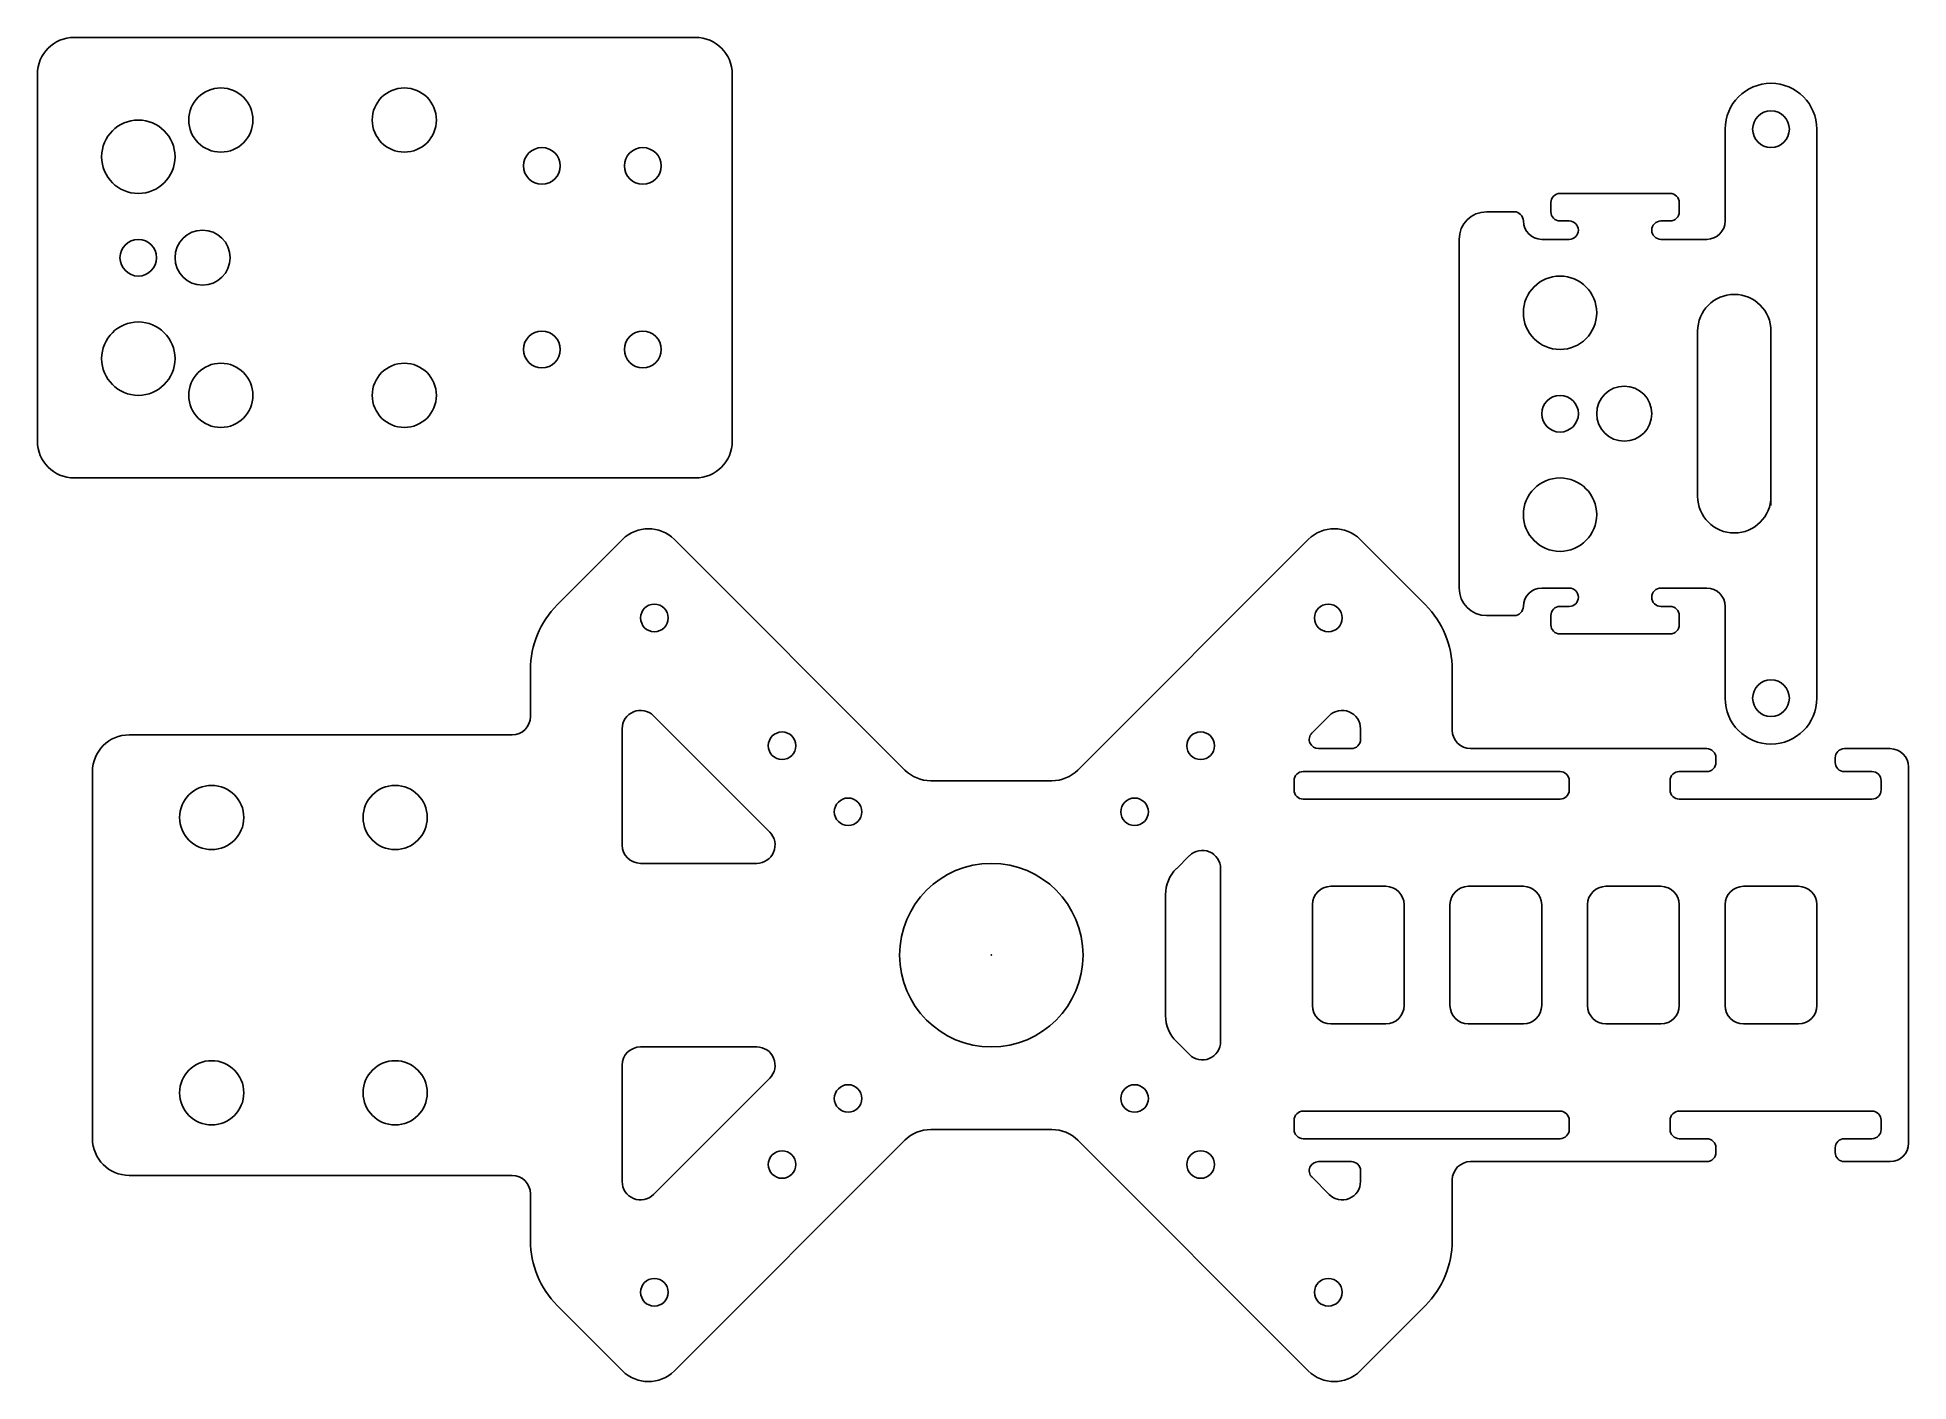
# Model space of a CAD drawing. Header units: millimetres. Extents: x -104 to 100, y -46 to 100.
import ezdxf

# ---------------------------------------------------------------- set-up
doc = ezdxf.new("R2010")
doc.units = ezdxf.units.MM
for name, color, linetype, lineweight, true_color in [('Baseplate', 7, 'Continuous', 25, 0xffffff), ('Cambaseplate', 30, 'Continuous', 25, 0xff7f00), ('Camplate', 2, 'Continuous', 25, 0xffff00)]:
    doc.layers.add(name, color=color, linetype=linetype, lineweight=lineweight, true_color=true_color)

msp = doc.modelspace()

# ---------------------------------------------------------------- linework, layer by layer
at = {"layer": 'Baseplate'}
for p, q in [((-47.32, 38.18), (-40.2, 45.3)), ((-9.42, 20.17), (-34.55, 45.3)), ((34.55, 45.3), (9.42, 20.17)), ((40.2, 45.3), (47.32, 38.18)), ((-50.25, 31.11), (-50.25, 26)), ((50.25, 24.5), (50.25, 31.11)), ((-40.25, 24.67), (-40.25, 12)), ((-36.84, 26.09), (-24.16, 13.41)), ((34.96, 24.21), (36.84, 26.09)), ((40.25, 23.5), (40.25, 24.67)), ((-94, 24), (-52.25, 24)), ((39.25, 22.5), (35.66, 22.5)), ((52.25, 22.5), (78, 22.5)), ((74, 22.5), (74, 22.5)), ((98, 22.5), (93, 22.5)), ((79, 21.5), (79, 21)), ((92, 21), (92, 21.5)), ((100, -20.5), (100, 20.5)), ((-98, -20), (-98, 20)), ((6.6, 19), (-6.6, 19)), ((33, 19), (33, 18)), ((62, 20), (34, 20)), ((63, 18), (63, 19)), ((74, 19), (74, 18)), ((75, 20), (78, 20)), ((96, 20), (93, 20)), ((97, 18), (97, 19)), ((34, 17), (62, 17)), ((75, 17), (96, 17)), ((20.17, 9.42), (21.59, 10.84)), ((-38.25, 10), (-25.58, 10)), ((25, 9.42), (25, -9.42)), ((19, -6.6), (19, 6.6)), ((43, 7.5), (37, 7.5)), ((58, 7.5), (52, 7.5)), ((73, 7.5), (67, 7.5)), ((88, 7.5), (82, 7.5)), ((35, 5.5), (35, -5.5)), ((45, -5.5), (45, 5.5)), ((50, 5.5), (50, -5.5)), ((60, -5.5), (60, 5.5)), ((65, 5.5), (65, -5.5)), ((75, -5.5), (75, 5.5)), ((80, 5.5), (80, -5.5)), ((90, -5.5), (90, 5.5)), ((37, -7.5), (43, -7.5)), ((52, -7.5), (58, -7.5)), ((67, -7.5), (73, -7.5)), ((82, -7.5), (88, -7.5)), ((-38.25, -10), (-25.58, -10)), ((21.59, -10.84), (20.17, -9.42)), ((-40.25, -12), (-40.25, -24.67)), ((-24.16, -13.41), (-36.84, -26.09)), ((33, -19), (33, -18)), ((34, -17), (62, -17)), ((63, -18), (63, -19)), ((74, -19), (74, -18)), ((75, -17), (96, -17)), ((97, -18), (97, -19)), ((-34.55, -45.3), (-9.42, -20.17)), ((-6.6, -19), (6.6, -19)), ((9.42, -20.17), (34.55, -45.3)), ((62, -20), (34, -20)), ((75, -20), (78, -20)), ((96, -20), (93, -20)), ((79, -21.5), (79, -21)), ((92, -21), (92, -21.5)), ((-52.25, -24), (-94, -24)), ((36.84, -26.09), (34.96, -24.21)), ((35.66, -22.5), (39.25, -22.5)), ((40.25, -24.67), (40.25, -23.5)), ((52.25, -22.5), (78, -22.5)), ((74, -22.5), (74, -22.5)), ((98, -22.5), (93, -22.5)), ((-50.25, -26), (-50.25, -31.11)), ((50.25, -31.11), (50.25, -24.5)), ((-40.2, -45.3), (-47.32, -38.18)), ((47.32, -38.18), (40.2, -45.3))]:
    msp.add_line(p, q, dxfattribs=at)
for centre, radius in [((-36.74, 36.74), 1.5), ((36.74, 36.74), 1.5), ((-22.82, 22.82), 1.5), ((22.82, 22.82), 1.5), ((-85, 15), 3.5), ((-65, 15), 3.5), ((-15.62, 15.62), 1.5), ((15.62, 15.62), 1.5), ((0, 0), 10), ((-85, -15), 3.5), ((-65, -15), 3.5), ((-15.62, -15.62), 1.5), ((15.62, -15.62), 1.5), ((-22.82, -22.82), 1.5), ((22.82, -22.82), 1.5), ((-36.74, -36.74), 1.5), ((36.74, -36.74), 1.5)]:
    msp.add_circle(centre, radius, dxfattribs=at)
for centre, radius, start, end in [((-37.38, 42.47), 4, 45, 135), ((37.38, 42.47), 4, 45, 135), ((-40.25, 31.11), 10, 135, 180), ((40.25, 31.11), 10, 0, 45), ((-38.25, 24.67), 2, 45, 180), ((38.25, 24.67), 2, 0, 135), ((-52.25, 26), 2, 270, 0), ((52.25, 24.5), 2, 180, 270), ((-94, 20), 4, 90, 180), ((35.66, 23.5), 1, 135, 270), ((39.25, 23.5), 1, 270, 0), ((78, 21.5), 1, 0, 90), ((93, 21.5), 1, 90, 180), ((98, 20.5), 2, 0, 90), ((78, 21), 1, 270, 0), ((93, 21), 1, 180, 270), ((-6.6, 23), 4, 225, 270), ((6.6, 23), 4, 270, 315), ((34, 19), 1, 90, 180), ((62, 19), 1, 0, 90), ((75, 19), 1, 90, 180), ((96, 19), 1, 0, 90), ((34, 18), 1, 180, 270), ((62, 18), 1, 270, 0), ((75, 18), 1, 180, 270), ((96, 18), 1, 270, 0), ((-25.58, 12), 2, 270, 45), ((-38.25, 12), 2, 180, 270), ((23, 9.42), 2, 0, 135), ((23, 6.6), 4, 135, 180), ((37, 5.5), 2, 90, 180), ((43, 5.5), 2, 360, 90), ((52, 5.5), 2, 90, 180), ((58, 5.5), 2, 360, 90), ((67, 5.5), 2, 90, 180), ((73, 5.5), 2, 360, 90), ((82, 5.5), 2, 90, 180), ((88, 5.5), 2, 360, 90), ((37, -5.5), 2, 180, 270), ((43, -5.5), 2, 270, 0), ((52, -5.5), 2, 180, 270), ((58, -5.5), 2, 270, 0), ((67, -5.5), 2, 180, 270), ((73, -5.5), 2, 270, 0), ((82, -5.5), 2, 180, 270), ((88, -5.5), 2, 270, 0), ((23, -6.6), 4, 180, 225), ((-38.25, -12), 2, 90, 180), ((-25.58, -12), 2, 315, 90), ((23, -9.42), 2, 225, 0), ((34, -18), 1, 90, 180), ((62, -18), 1, 0, 90), ((75, -18), 1, 90, 180), ((96, -18), 1, 0, 90), ((-94, -20), 4, 180, 270), ((-6.6, -23), 4, 90, 135), ((6.6, -23), 4, 45, 90), ((34, -19), 1, 180, 270), ((62, -19), 1, 270, 0), ((75, -19), 1, 180, 270), ((78, -21), 1, 0, 90), ((93, -21), 1, 90, 180), ((96, -19), 1, 270, 0), ((78, -21.5), 1, 270, 0), ((93, -21.5), 1, 180, 270), ((98, -20.5), 2, 270, 0), ((-52.25, -26), 2, 0, 90), ((35.66, -23.5), 1, 90, 225), ((39.25, -23.5), 1, 0, 90), ((52.25, -24.5), 2, 90, 180), ((-38.25, -24.67), 2, 180, 315), ((38.25, -24.67), 2, 225, 0), ((-40.25, -31.11), 10, 180, 225), ((40.25, -31.11), 10, 315, 0), ((-37.38, -42.47), 4, 225, 315), ((37.38, -42.47), 4, 225, 315)]:
    msp.add_arc(centre, radius, start, end, dxfattribs=at)
msp.add_point((0, 0), dxfattribs=at)
at = {"layer": 'Cambaseplate'}
for p, q in [((-100, 100), (-32.25, 100)), ((-104, 56), (-104, 96)), ((-28.25, 96), (-28.25, 56)), ((-32.25, 52), (-100, 52))]:
    msp.add_line(p, q, dxfattribs=at)
for centre, radius in [((-84, 91), 3.5), ((-64, 91), 3.5), ((-93, 87), 4), ((-49, 86), 2), ((-38, 86), 2), ((-93, 76), 2), ((-86, 76), 3), ((-93, 65), 4), ((-49, 66), 2), ((-38, 66), 2), ((-84, 61), 3.5), ((-64, 61), 3.5)]:
    msp.add_circle(centre, radius, dxfattribs=at)
for centre, start, end in [((-100, 96), 90, 180), ((-32.25, 96), 0, 90), ((-100, 56), 180, 270), ((-32.25, 56), 270, 0)]:
    msp.add_arc(centre, 4, start, end, dxfattribs=at)
at = {"layer": 'Camplate'}
for p, q in [((80, 80), (80, 90)), ((80, 80), (80, 90)), ((90, 90), (90, 28)), ((90, 90), (90, 28)), ((61, 81), (61, 82)), ((61, 81), (61, 82)), ((62, 83), (74, 83)), ((62, 83), (74, 83)), ((75, 82), (75, 81)), ((75, 82), (75, 81)), ((54, 81), (57, 81)), ((54, 81), (57, 81)), ((63, 80), (62, 80)), ((63, 80), (62, 80)), ((74, 80), (73, 80)), ((74, 80), (73, 80)), ((51, 40), (51, 78)), ((51, 40), (51, 78)), ((60, 78), (63, 78)), ((60, 78), (63, 78)), ((73, 78), (78, 78)), ((73, 78), (78, 78)), ((77, 50), (77, 68)), ((77, 50), (77, 68)), ((85, 68), (85, 49)), ((85, 68), (85, 49)), ((63, 40), (60, 40)), ((63, 40), (60, 40)), ((78, 40), (73, 40)), ((78, 40), (73, 40)), ((57, 37), (54, 37)), ((57, 37), (54, 37)), ((61, 36), (61, 37)), ((61, 36), (61, 37)), ((62, 38), (63, 38)), ((62, 38), (63, 38)), ((73, 38), (74, 38)), ((73, 38), (74, 38)), ((75, 37), (75, 36)), ((75, 37), (75, 36)), ((80, 28), (80, 38)), ((80, 28), (80, 38)), ((74, 35), (62, 35)), ((74, 35), (62, 35))]:
    msp.add_line(p, q, dxfattribs=at)
for centre, radius in [((85, 90), 2), ((85, 90), 2), ((62, 70), 4), ((62, 70), 4), ((69, 59), 3), ((69, 59), 3), ((62, 59), 2), ((62, 59), 2), ((62, 48), 4), ((62, 48), 4), ((85, 28), 2), ((85, 28), 2)]:
    msp.add_circle(centre, radius, dxfattribs=at)
for centre, radius, start, end in [((85, 90), 5, 0, 180), ((85, 90), 5, 0, 180), ((62, 82), 1, 90, 180), ((62, 82), 1, 90, 180), ((74, 82), 1, 0, 90), ((74, 82), 1, 0, 90), ((54, 78), 3, 90, 180), ((54, 78), 3, 90, 180), ((57, 80), 1, 0, 90), ((57, 80), 1, 0, 90), ((60, 80), 2, 180, 270), ((60, 80), 2, 180, 270), ((62, 81), 1, 180, 270), ((62, 81), 1, 180, 270), ((63, 79), 1, 270, 90), ((63, 79), 1, 270, 90), ((73, 79), 1, 90, 270), ((73, 79), 1, 90, 270), ((74, 81), 1, 270, 0), ((74, 81), 1, 270, 0), ((78, 80), 2, 270, 0), ((78, 80), 2, 270, 0), ((81, 68), 4, 0, 180), ((81, 68), 4, 0, 180), ((81, 50), 4, 180, 0), ((81, 50), 4, 180, 0), ((54, 40), 3, 180, 270), ((54, 40), 3, 180, 270), ((60, 38), 2, 90, 180), ((60, 38), 2, 90, 180), ((63, 39), 1, 270, 90), ((63, 39), 1, 270, 90), ((73, 39), 1, 90, 270), ((73, 39), 1, 90, 270), ((78, 38), 2, 0, 90), ((78, 38), 2, 0, 90), ((57, 38), 1, 270, 0), ((57, 38), 1, 270, 0), ((62, 37), 1, 90, 180), ((62, 37), 1, 90, 180), ((74, 37), 1, 0, 90), ((74, 37), 1, 0, 90), ((62, 36), 1, 180, 270), ((62, 36), 1, 180, 270), ((74, 36), 1, 270, 0), ((74, 36), 1, 270, 0), ((85, 28), 5, 180, 0), ((85, 28), 5, 180, 0)]:
    msp.add_arc(centre, radius, start, end, dxfattribs=at)

doc.saveas('drawing.dxf')
